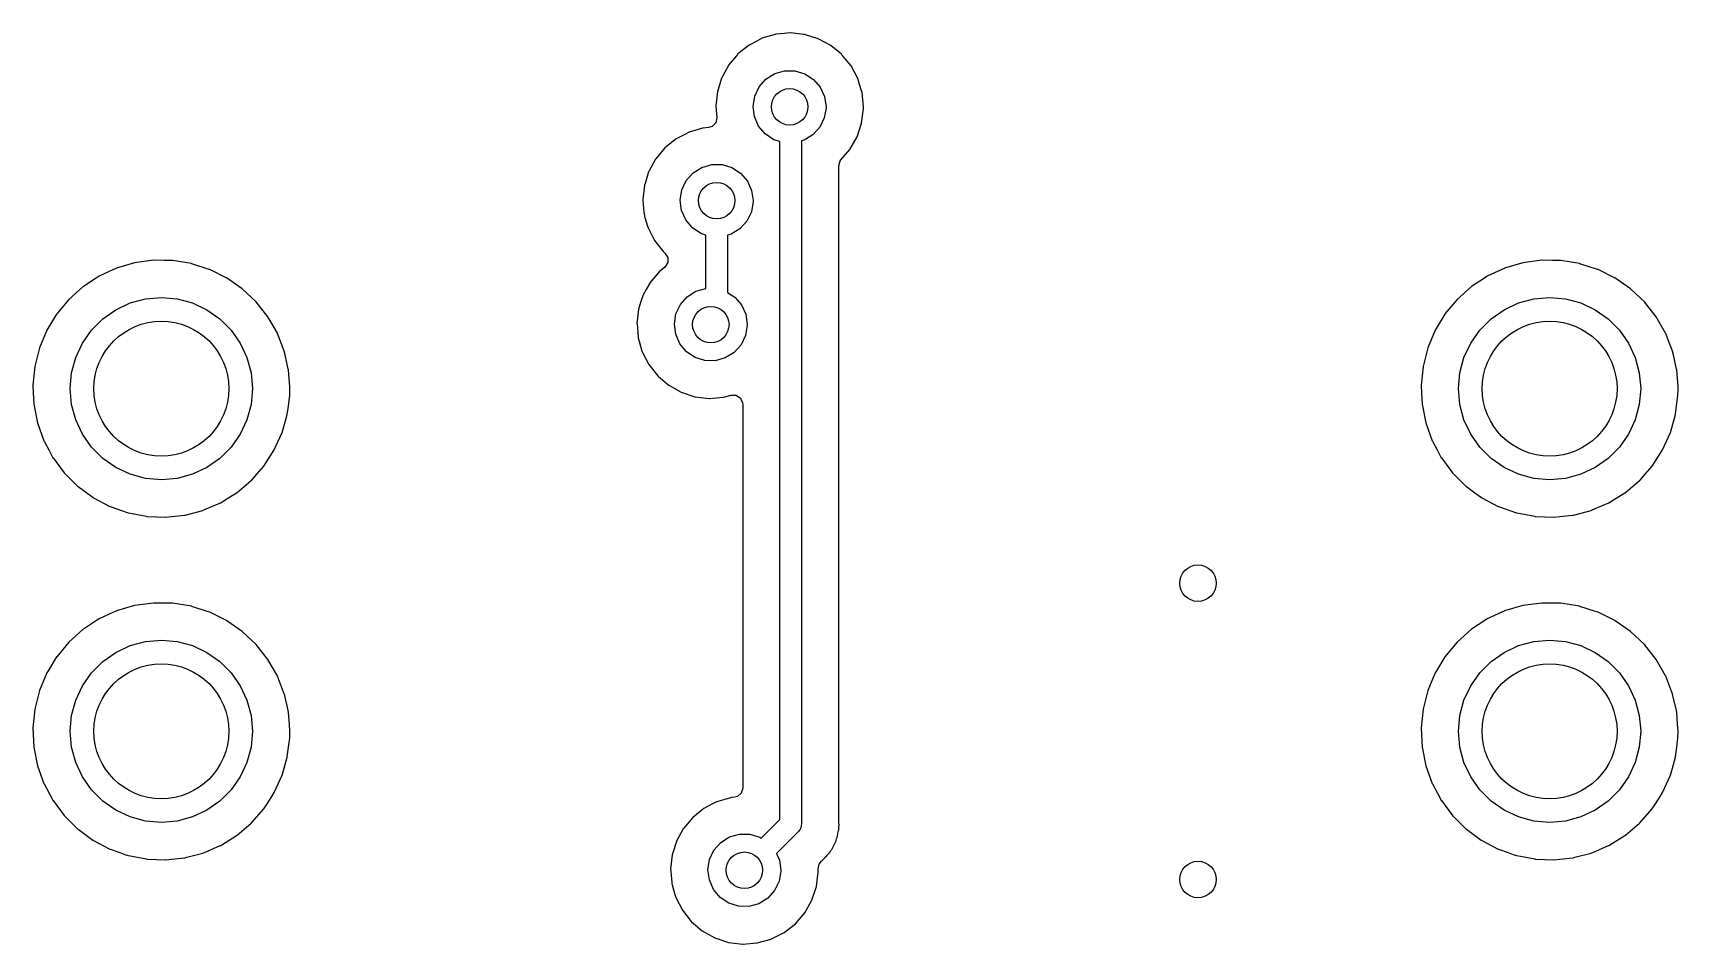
# Model space of a CAD drawing. Extents: x 51 to 243, y -135 to -54.
# Drawn here: x 87.14 to 109.71, y -117.22 to -104.72 of the extents above; entities that cross this region are included whole.
import ezdxf

# ---------------------------------------------------------------- set-up
doc = ezdxf.new("R2010")
doc.units = 0
doc.layers.add('BLACK', color=7, linetype='CONTINUOUS')

msp = doc.modelspace()

# ---------------------------------------------------------------- linework, layer by layer
at = {"layer": 'BLACK', "linetype": 'CONTINUOUS'}
for p, q in [((97.3248, -104.741), (97.2213, -104.771)), ((97.3307, -104.739), (97.3248, -104.741)), ((97.3248, -104.741), (97.3248, -104.741)), ((97.3368, -104.739), (97.3307, -104.739)), ((97.4452, -104.729), (97.3368, -104.739)), ((97.3368, -104.739), (97.3368, -104.739)), ((97.5276, -104.721), (97.4452, -104.729)), ((97.5338, -104.722), (97.5276, -104.721)), ((97.7182, -104.741), (97.5338, -104.722)), ((97.5338, -104.722), (97.5338, -104.722)), ((97.7243, -104.742), (97.7182, -104.741)), ((97.7182, -104.741), (97.7182, -104.741)), ((97.9133, -104.8), (97.7243, -104.742)), ((96.9657, -104.887), (96.8115, -105.01)), ((97.0697, -104.832), (96.9657, -104.887)), ((97.1355, -104.798), (97.0697, -104.832)), ((97.141, -104.795), (97.1355, -104.798)), ((97.1355, -104.798), (97.1355, -104.798)), ((97.2213, -104.771), (97.141, -104.795)), ((98.0872, -104.894), (97.9133, -104.8)), ((98.092, -104.898), (98.0872, -104.894)), ((98.2309, -105.013), (98.092, -104.898)), ((98.092, -104.898), (98.092, -104.898)), ((96.6814, -105.167), (96.6319, -105.257)), ((96.6815, -105.167), (96.6814, -105.167)), ((96.6844, -105.162), (96.6815, -105.167)), ((96.7925, -105.033), (96.6844, -105.162)), ((96.8076, -105.015), (96.7925, -105.033)), ((96.8115, -105.01), (96.8076, -105.015)), ((98.2396, -105.02), (98.2309, -105.013)), ((98.2435, -105.025), (98.2396, -105.02)), ((98.2888, -105.081), (98.2435, -105.025)), ((98.2435, -105.025), (98.2435, -105.025)), ((98.3646, -105.174), (98.2888, -105.081)), ((98.4575, -105.348), (98.3646, -105.174)), ((96.5873, -105.341), (96.5385, -105.495)), ((96.5891, -105.335), (96.5873, -105.341)), ((96.5873, -105.341), (96.5873, -105.341)), ((96.6319, -105.257), (96.5891, -105.335)), ((97.1027, -105.46), (97.1965, -105.354)), ((97.1965, -105.354), (97.3164, -105.278)), ((97.3164, -105.278), (97.4527, -105.239)), ((97.4527, -105.239), (97.5945, -105.24)), ((97.5945, -105.24), (97.7303, -105.281)), ((97.7303, -105.281), (97.8493, -105.358)), ((97.8493, -105.358), (97.9418, -105.465)), ((98.482, -105.43), (98.4575, -105.348)), ((96.5293, -105.524), (96.5073, -105.72)), ((96.5385, -105.495), (96.5293, -105.524)), ((97.0206, -105.728), (97.0424, -105.588)), ((97.0424, -105.588), (97.1027, -105.46)), ((97.9418, -105.465), (98.0005, -105.594)), ((98.0005, -105.594), (98.0206, -105.735)), ((98.5083, -105.517), (98.482, -105.43)), ((98.5147, -105.538), (98.5083, -105.517)), ((98.534, -105.735), (98.5147, -105.538)), ((96.5073, -105.72), (96.5078, -105.727)), ((96.5078, -105.727), (96.521, -105.883)), ((97.039, -105.869), (97.0206, -105.728)), ((97.0961, -105.999), (97.039, -105.869)), ((98.0204, -105.747), (97.9969, -105.887)), ((98.0206, -105.735), (98.0204, -105.747)), ((98.5088, -105.959), (98.5336, -105.763)), ((98.5336, -105.763), (98.534, -105.735)), ((96.1349, -106.085), (96.0811, -106.113)), ((96.1404, -106.082), (96.1349, -106.085)), ((96.1349, -106.085), (96.1349, -106.085)), ((96.2191, -106.059), (96.1404, -106.082)), ((96.3242, -106.028), (96.2191, -106.059)), ((96.3301, -106.026), (96.3242, -106.028)), ((96.3242, -106.028), (96.3242, -106.028)), ((96.3362, -106.026), (96.3301, -106.026)), ((96.3363, -106.026), (96.3362, -106.026)), ((96.4068, -106.019), (96.3363, -106.026)), ((96.4571, -106.003), (96.4068, -106.019)), ((96.5067, -105.953), (96.4571, -106.003)), ((96.521, -105.883), (96.5067, -105.953)), ((97.1873, -106.107), (97.0961, -105.999)), ((97.9351, -106.014), (97.84, -106.119)), ((97.9969, -105.887), (97.9351, -106.014)), ((98.4463, -106.147), (98.5088, -105.959)), ((95.811, -106.297), (95.6838, -106.449)), ((95.9651, -106.174), (95.811, -106.297)), ((96.0811, -106.113), (95.9651, -106.174)), ((97.3053, -106.186), (97.1873, -106.107)), ((97.386, -106.211), (97.3053, -106.186)), ((97.386, -115.508), (97.386, -106.211)), ((97.7191, -106.193), (97.686, -106.202)), ((97.686, -106.202), (97.686, -115.57)), ((97.84, -106.119), (97.7191, -106.193)), ((98.2251, -106.462), (98.3487, -106.319)), ((98.3487, -106.319), (98.4463, -106.147)), ((95.6809, -106.454), (95.6216, -106.562)), ((95.6838, -106.449), (95.6809, -106.454)), ((95.6809, -106.454), (95.6809, -106.454)), ((96.3158, -106.565), (96.4521, -106.526)), ((96.4521, -106.526), (96.5939, -106.527)), ((96.5939, -106.527), (96.7297, -106.568)), ((98.1945, -106.544), (98.2145, -106.476)), ((98.1945, -115.533), (98.1945, -106.544)), ((98.2145, -106.476), (98.2251, -106.462)), ((95.5867, -106.628), (95.5373, -106.784)), ((95.5886, -106.622), (95.5867, -106.628)), ((95.5867, -106.628), (95.5867, -106.628)), ((95.6216, -106.562), (95.5886, -106.622)), ((96.0418, -106.875), (96.1021, -106.747)), ((96.1021, -106.747), (96.1959, -106.641)), ((96.1959, -106.641), (96.3158, -106.565)), ((96.7297, -106.568), (96.8487, -106.645)), ((96.8487, -106.645), (96.9412, -106.752)), ((96.9412, -106.752), (96.9999, -106.881)), ((95.5288, -106.811), (95.5067, -107.007)), ((95.5067, -107.007), (95.5072, -107.013)), ((95.5373, -106.784), (95.5288, -106.811)), ((96.02, -107.015), (96.0418, -106.875)), ((96.9999, -106.881), (97.02, -107.021)), ((95.5072, -107.013), (95.5213, -107.181)), ((95.5213, -107.181), (95.5233, -107.204)), ((95.5233, -107.204), (95.5365, -107.251)), ((96.0384, -107.156), (96.02, -107.015)), ((96.0955, -107.286), (96.0384, -107.156)), ((96.9963, -107.174), (96.9345, -107.301)), ((97.0199, -107.034), (96.9963, -107.174)), ((97.02, -107.021), (97.0199, -107.034)), ((95.5365, -107.251), (95.5707, -107.37)), ((95.5707, -107.37), (95.5778, -107.395)), ((95.5778, -107.395), (95.6682, -107.57)), ((96.1867, -107.394), (96.0955, -107.286)), ((96.3047, -107.473), (96.1867, -107.394)), ((96.8394, -107.406), (96.7186, -107.48)), ((96.9345, -107.301), (96.8394, -107.406)), ((95.6682, -107.57), (95.791, -107.725)), ((96.37, -107.493), (96.3047, -107.473)), ((96.37, -108.226), (96.37, -107.493)), ((96.7186, -107.48), (96.67, -107.494)), ((96.67, -107.494), (96.67, -108.28)), ((88.5334, -107.875), (88.2824, -107.948)), ((88.7923, -107.84), (88.5334, -107.875)), ((88.797, -107.84), (88.7923, -107.84)), ((88.9399, -107.842), (88.797, -107.84)), ((88.797, -107.84), (88.797, -107.84)), ((89.0537, -107.843), (88.9399, -107.842)), ((89.3117, -107.885), (89.0537, -107.843)), ((89.3161, -107.887), (89.3117, -107.885)), ((89.5561, -107.964), (89.3161, -107.887)), ((95.791, -107.725), (95.7957, -107.729)), ((95.7957, -107.729), (95.7957, -107.729)), ((95.7957, -107.729), (95.8095, -107.741)), ((95.849, -107.872), (95.8068, -107.935)), ((95.8095, -107.741), (95.8484, -107.801)), ((95.8484, -107.801), (95.849, -107.872)), ((107.583, -107.875), (107.332, -107.948)), ((107.842, -107.84), (107.583, -107.875)), ((107.847, -107.84), (107.842, -107.84)), ((107.99, -107.842), (107.847, -107.84)), ((107.847, -107.84), (107.847, -107.84)), ((108.104, -107.843), (107.99, -107.842)), ((108.362, -107.885), (108.104, -107.843)), ((108.366, -107.887), (108.362, -107.885)), ((108.606, -107.964), (108.366, -107.887)), ((88.0061, -108.083), (87.8304, -108.198)), ((88.0451, -108.058), (88.0061, -108.083)), ((88.2429, -107.966), (88.0451, -108.058)), ((88.2782, -107.95), (88.2429, -107.966)), ((88.2824, -107.948), (88.2782, -107.95)), ((88.2782, -107.95), (88.2782, -107.95)), ((89.5606, -107.965), (89.5561, -107.964)), ((89.5648, -107.967), (89.5606, -107.965)), ((89.7908, -108.079), (89.5648, -107.967)), ((89.5648, -107.967), (89.5648, -107.967)), ((89.795, -108.081), (89.7908, -108.079)), ((90.0098, -108.23), (89.795, -108.081)), ((95.7307, -107.996), (95.6036, -108.148)), ((95.7812, -107.956), (95.7307, -107.996)), ((95.8068, -107.935), (95.7812, -107.956)), ((107.056, -108.083), (106.88, -108.198)), ((107.095, -108.058), (107.056, -108.083)), ((107.293, -107.966), (107.095, -108.058)), ((107.328, -107.95), (107.293, -107.966)), ((107.332, -107.948), (107.328, -107.95)), ((107.328, -107.95), (107.328, -107.95)), ((108.611, -107.965), (108.606, -107.964)), ((108.615, -107.967), (108.611, -107.965)), ((108.841, -108.079), (108.615, -107.967)), ((108.615, -107.967), (108.615, -107.967)), ((108.845, -108.081), (108.841, -108.079)), ((109.06, -108.23), (108.845, -108.081)), ((87.8265, -108.201), (87.6315, -108.375)), ((87.8304, -108.198), (87.8265, -108.201)), ((87.8304, -108.198), (87.8304, -108.198)), ((88.6829, -108.369), (88.9, -108.35)), ((88.9, -108.35), (89.1171, -108.369)), ((90.2001, -108.409), (90.0098, -108.23)), ((95.5064, -108.327), (95.4816, -108.405)), ((95.5083, -108.321), (95.5064, -108.327)), ((95.5064, -108.327), (95.5064, -108.327)), ((95.5566, -108.233), (95.5083, -108.321)), ((95.6006, -108.153), (95.5566, -108.233)), ((95.6036, -108.148), (95.6006, -108.153)), ((95.6006, -108.153), (95.6006, -108.153)), ((96.0218, -108.446), (96.1157, -108.34)), ((96.1157, -108.34), (96.2356, -108.264)), ((96.2356, -108.264), (96.37, -108.226)), ((96.67, -108.28), (96.7684, -108.344)), ((96.7684, -108.344), (96.8609, -108.451)), ((106.876, -108.201), (106.681, -108.375)), ((106.88, -108.198), (106.876, -108.201)), ((106.88, -108.198), (106.88, -108.198)), ((107.733, -108.369), (107.95, -108.35)), ((107.95, -108.35), (108.167, -108.369)), ((109.25, -108.409), (109.06, -108.23)), ((87.4619, -108.58), (87.3425, -108.777)), ((87.4644, -108.576), (87.4619, -108.58)), ((87.6315, -108.375), (87.4644, -108.576)), ((88.0965, -108.642), (88.275, -108.517)), ((88.275, -108.517), (88.4725, -108.425)), ((88.4725, -108.425), (88.6829, -108.369)), ((89.1171, -108.369), (89.3275, -108.425)), ((89.3275, -108.425), (89.525, -108.517)), ((89.525, -108.517), (89.7035, -108.642)), ((90.362, -108.614), (90.2001, -108.409)), ((95.4485, -108.51), (95.4264, -108.706)), ((95.4816, -108.405), (95.4485, -108.51)), ((95.9398, -108.714), (95.9616, -108.574)), ((95.9616, -108.574), (96.0218, -108.446)), ((96.8609, -108.451), (96.9196, -108.58)), ((96.9196, -108.58), (96.9397, -108.721)), ((106.512, -108.58), (106.393, -108.777)), ((106.514, -108.576), (106.512, -108.58)), ((106.681, -108.375), (106.514, -108.576)), ((107.147, -108.642), (107.325, -108.517)), ((107.325, -108.517), (107.522, -108.425)), ((107.522, -108.425), (107.733, -108.369)), ((108.167, -108.369), (108.378, -108.425)), ((108.378, -108.425), (108.575, -108.517)), ((108.575, -108.517), (108.753, -108.642)), ((109.412, -108.614), (109.25, -108.409)), ((87.3288, -108.799), (87.2277, -109.04)), ((87.3425, -108.777), (87.3288, -108.799)), ((87.8175, -108.975), (87.9424, -108.797)), ((87.9424, -108.797), (88.0965, -108.642)), ((89.7035, -108.642), (89.8576, -108.797)), ((89.8576, -108.797), (89.9825, -108.975)), ((90.4148, -108.706), (90.362, -108.614)), ((90.4916, -108.841), (90.4148, -108.706)), ((95.4264, -108.706), (95.427, -108.712)), ((95.427, -108.712), (95.4418, -108.889)), ((95.9581, -108.855), (95.9398, -108.714)), ((96.9396, -108.733), (96.9161, -108.873)), ((96.9397, -108.721), (96.9396, -108.733)), ((106.379, -108.799), (106.278, -109.04)), ((106.393, -108.777), (106.379, -108.799)), ((106.867, -108.975), (106.992, -108.797)), ((106.992, -108.797), (107.147, -108.642)), ((108.753, -108.642), (108.908, -108.797)), ((108.908, -108.797), (109.033, -108.975)), ((109.542, -108.841), (109.412, -108.614)), ((87.2277, -109.04), (87.1634, -109.294)), ((87.7254, -109.172), (87.8175, -108.975)), ((89.9825, -108.975), (90.0746, -109.172)), ((90.4933, -108.845), (90.4916, -108.841)), ((90.5816, -109.072), (90.4933, -108.845)), ((90.4933, -108.845), (90.4933, -108.845)), ((95.4418, -108.889), (95.443, -108.903)), ((95.443, -108.903), (95.4562, -108.95)), ((95.4562, -108.95), (95.4949, -109.084)), ((96.0152, -108.985), (95.9581, -108.855)), ((96.1065, -109.093), (96.0152, -108.985)), ((96.8542, -109), (96.7591, -109.105)), ((96.9161, -108.873), (96.8542, -109)), ((106.278, -109.04), (106.213, -109.294)), ((106.775, -109.172), (106.867, -108.975)), ((109.033, -108.975), (109.125, -109.172)), ((109.543, -108.845), (109.542, -108.841)), ((109.582, -108.943), (109.543, -108.845)), ((109.543, -108.845), (109.543, -108.845)), ((109.632, -109.072), (109.582, -108.943)), ((87.669, -109.383), (87.7254, -109.172)), ((90.0746, -109.172), (90.131, -109.383)), ((90.5864, -109.084), (90.5816, -109.072)), ((90.5977, -109.134), (90.5864, -109.084)), ((90.6421, -109.331), (90.5977, -109.134)), ((95.4949, -109.084), (95.4975, -109.094)), ((95.4975, -109.094), (95.5879, -109.269)), ((96.2245, -109.172), (96.1065, -109.093)), ((96.3598, -109.214), (96.2245, -109.172)), ((96.5015, -109.217), (96.3598, -109.214)), ((96.6383, -109.179), (96.5015, -109.217)), ((96.7591, -109.105), (96.6383, -109.179)), ((106.719, -109.383), (106.775, -109.172)), ((109.125, -109.172), (109.181, -109.383)), ((109.636, -109.084), (109.632, -109.072)), ((109.648, -109.134), (109.636, -109.084)), ((109.692, -109.331), (109.648, -109.134)), ((87.1634, -109.294), (87.1372, -109.554)), ((87.65, -109.6), (87.669, -109.383)), ((90.131, -109.383), (90.15, -109.6)), ((90.6441, -109.339), (90.6421, -109.331)), ((90.6444, -109.344), (90.6441, -109.339)), ((90.6616, -109.575), (90.6444, -109.344)), ((90.6444, -109.344), (90.6444, -109.344)), ((95.5879, -109.269), (95.7108, -109.424)), ((95.7108, -109.424), (95.7154, -109.428)), ((95.7154, -109.428), (95.7154, -109.428)), ((95.7154, -109.428), (95.8467, -109.54)), ((106.213, -109.294), (106.187, -109.554)), ((106.7, -109.6), (106.719, -109.383)), ((109.181, -109.383), (109.2, -109.6)), ((109.694, -109.339), (109.692, -109.331)), ((109.694, -109.344), (109.694, -109.339)), ((109.712, -109.575), (109.694, -109.344)), ((109.694, -109.344), (109.694, -109.344)), ((87.1372, -109.554), (87.1374, -109.559)), ((87.1374, -109.559), (87.1421, -109.657)), ((87.1374, -109.559), (87.1374, -109.559)), ((87.1421, -109.657), (87.1497, -109.815)), ((87.669, -109.817), (87.65, -109.6)), ((90.15, -109.6), (90.131, -109.817)), ((90.6383, -109.871), (90.6606, -109.695)), ((90.6606, -109.695), (90.661, -109.692)), ((90.6606, -109.695), (90.6606, -109.695)), ((90.661, -109.692), (90.6611, -109.688)), ((90.6611, -109.688), (90.6631, -109.614)), ((90.6634, -109.6), (90.6616, -109.575)), ((90.6631, -109.614), (90.6634, -109.6)), ((95.8467, -109.54), (95.8614, -109.553)), ((95.8614, -109.553), (96.034, -109.649)), ((96.034, -109.649), (96.2221, -109.71)), ((96.2221, -109.71), (96.4185, -109.734)), ((96.6096, -109.719), (96.6157, -109.718)), ((96.6157, -109.718), (96.7176, -109.69)), ((96.7176, -109.69), (96.7886, -109.691)), ((96.7886, -109.691), (96.8478, -109.73)), ((106.187, -109.554), (106.187, -109.559)), ((106.187, -109.559), (106.192, -109.657)), ((106.187, -109.559), (106.187, -109.559)), ((106.192, -109.657), (106.2, -109.815)), ((106.719, -109.817), (106.7, -109.6)), ((109.2, -109.6), (109.181, -109.817)), ((109.688, -109.871), (109.711, -109.695)), ((109.711, -109.688), (109.713, -109.614)), ((109.711, -109.692), (109.711, -109.688)), ((109.711, -109.695), (109.711, -109.692)), ((109.711, -109.695), (109.711, -109.695)), ((109.713, -109.6), (109.712, -109.575)), ((109.713, -109.614), (109.713, -109.6)), ((87.1497, -109.815), (87.2007, -110.071)), ((87.7254, -110.028), (87.669, -109.817)), ((90.131, -109.817), (90.0746, -110.028)), ((90.628, -109.952), (90.6383, -109.871)), ((96.4185, -109.734), (96.4246, -109.733)), ((96.4246, -109.733), (96.6095, -109.719)), ((96.4246, -109.733), (96.4246, -109.733)), ((96.6095, -109.719), (96.6096, -109.719)), ((96.8478, -109.73), (96.8764, -109.795)), ((96.8764, -109.795), (96.8775, -109.811)), ((96.8775, -109.811), (96.8775, -115.079)), ((106.2, -109.815), (106.251, -110.071)), ((106.775, -110.028), (106.719, -109.817)), ((109.181, -109.817), (109.125, -110.028)), ((109.678, -109.952), (109.688, -109.871)), ((87.2007, -110.071), (87.289, -110.317)), ((87.8175, -110.225), (87.7254, -110.028)), ((90.0746, -110.028), (89.9825, -110.225)), ((90.5571, -110.203), (90.6078, -110.023)), ((90.6078, -110.023), (90.6268, -109.956)), ((90.6268, -109.956), (90.628, -109.952)), ((90.6268, -109.956), (90.6268, -109.956)), ((106.251, -110.071), (106.339, -110.317)), ((106.867, -110.225), (106.775, -110.028)), ((109.125, -110.028), (109.033, -110.225)), ((109.607, -110.203), (109.658, -110.023)), ((109.658, -110.023), (109.677, -109.956)), ((109.677, -109.956), (109.678, -109.952)), ((109.677, -109.956), (109.677, -109.956)), ((87.289, -110.317), (87.2912, -110.321)), ((87.2912, -110.321), (87.3558, -110.441)), ((87.9424, -110.403), (87.8175, -110.225)), ((89.9825, -110.225), (89.8576, -110.403)), ((90.4497, -110.441), (90.5571, -110.203)), ((106.339, -110.317), (106.341, -110.321)), ((106.341, -110.321), (106.406, -110.441)), ((106.992, -110.403), (106.867, -110.225)), ((109.033, -110.225), (108.908, -110.403)), ((109.5, -110.441), (109.607, -110.203)), ((87.3558, -110.441), (87.4127, -110.547)), ((87.4127, -110.547), (87.4155, -110.551)), ((87.4155, -110.551), (87.4155, -110.551)), ((87.4155, -110.551), (87.5663, -110.753)), ((88.0965, -110.558), (87.9424, -110.403)), ((88.275, -110.683), (88.0965, -110.558)), ((89.7035, -110.558), (89.525, -110.683)), ((89.8576, -110.403), (89.7035, -110.558)), ((90.3083, -110.661), (90.4497, -110.441)), ((106.406, -110.441), (106.463, -110.547)), ((106.463, -110.547), (106.466, -110.551)), ((106.466, -110.551), (106.466, -110.551)), ((106.466, -110.551), (106.616, -110.753)), ((107.147, -110.558), (106.992, -110.403)), ((107.325, -110.683), (107.147, -110.558)), ((108.753, -110.558), (108.575, -110.683)), ((108.908, -110.403), (108.753, -110.558)), ((109.358, -110.661), (109.5, -110.441)), ((87.5663, -110.753), (87.5663, -110.753)), ((87.5663, -110.753), (87.5691, -110.757)), ((87.5691, -110.757), (87.5724, -110.76)), ((87.5724, -110.76), (87.5724, -110.76)), ((87.5724, -110.76), (87.7514, -110.938)), ((88.4725, -110.775), (88.275, -110.683)), ((88.6829, -110.831), (88.4725, -110.775)), ((88.9, -110.85), (88.6829, -110.831)), ((89.1171, -110.831), (88.9, -110.85)), ((89.3275, -110.775), (89.1171, -110.831)), ((89.525, -110.683), (89.3275, -110.775)), ((90.136, -110.858), (90.2104, -110.773)), ((90.2104, -110.773), (90.3053, -110.665)), ((90.3053, -110.665), (90.3083, -110.661)), ((90.3053, -110.665), (90.3053, -110.665)), ((106.616, -110.753), (106.616, -110.753)), ((106.616, -110.753), (106.619, -110.757)), ((106.619, -110.757), (106.622, -110.76)), ((106.622, -110.76), (106.622, -110.76)), ((106.622, -110.76), (106.801, -110.938)), ((107.522, -110.775), (107.325, -110.683)), ((107.733, -110.831), (107.522, -110.775)), ((107.95, -110.85), (107.733, -110.831)), ((108.167, -110.831), (107.95, -110.85)), ((108.378, -110.775), (108.167, -110.831)), ((108.575, -110.683), (108.378, -110.775)), ((109.186, -110.858), (109.26, -110.773)), ((109.26, -110.773), (109.355, -110.665)), ((109.355, -110.665), (109.358, -110.661)), ((109.355, -110.665), (109.355, -110.665)), ((87.7514, -110.938), (87.7547, -110.941)), ((87.7547, -110.941), (87.7585, -110.944)), ((87.7585, -110.944), (87.7585, -110.944)), ((87.7585, -110.944), (87.876, -111.03)), ((87.876, -111.03), (87.9655, -111.095)), ((89.7746, -111.127), (89.9325, -111.029)), ((89.9325, -111.029), (89.9365, -111.027)), ((89.9325, -111.029), (89.9325, -111.029)), ((89.9365, -111.027), (89.9401, -111.024)), ((89.9401, -111.024), (90.1324, -110.861)), ((89.9401, -111.024), (89.9401, -111.024)), ((90.1324, -110.861), (90.136, -110.858)), ((90.1324, -110.861), (90.1324, -110.861)), ((106.801, -110.938), (106.805, -110.941)), ((106.805, -110.941), (106.809, -110.944)), ((106.809, -110.944), (106.809, -110.944)), ((106.809, -110.944), (106.926, -111.03)), ((106.926, -111.03), (107.016, -111.095)), ((108.825, -111.127), (108.983, -111.029)), ((108.983, -111.029), (108.987, -111.027)), ((108.983, -111.029), (108.983, -111.029)), ((108.987, -111.027), (108.99, -111.024)), ((108.99, -111.024), (109.182, -110.861)), ((108.99, -111.024), (108.99, -111.024)), ((109.182, -110.861), (109.186, -110.858)), ((109.182, -110.861), (109.182, -110.861)), ((87.9655, -111.095), (87.9697, -111.098)), ((87.9697, -111.098), (87.9697, -111.098)), ((87.9697, -111.098), (88.1927, -111.215)), ((88.1927, -111.215), (88.1927, -111.215)), ((88.1927, -111.215), (88.1968, -111.217)), ((88.1968, -111.217), (88.4436, -111.303)), ((89.2259, -111.333), (89.4696, -111.269)), ((89.4696, -111.269), (89.4741, -111.267)), ((89.4696, -111.269), (89.4696, -111.269)), ((89.4741, -111.267), (89.4846, -111.263)), ((89.4846, -111.263), (89.6331, -111.199)), ((89.6331, -111.199), (89.7143, -111.164)), ((89.7143, -111.164), (89.7746, -111.127)), ((107.016, -111.095), (107.02, -111.098)), ((107.02, -111.098), (107.02, -111.098)), ((107.02, -111.098), (107.243, -111.215)), ((107.243, -111.215), (107.243, -111.215)), ((107.243, -111.215), (107.247, -111.217)), ((107.247, -111.217), (107.494, -111.303)), ((108.276, -111.333), (108.52, -111.269)), ((108.52, -111.269), (108.524, -111.267)), ((108.52, -111.269), (108.52, -111.269)), ((108.524, -111.267), (108.535, -111.263)), ((108.535, -111.263), (108.683, -111.199)), ((108.683, -111.199), (108.764, -111.164)), ((108.764, -111.164), (108.825, -111.127)), ((88.4436, -111.303), (88.4482, -111.304)), ((88.4482, -111.304), (88.6958, -111.351)), ((88.6958, -111.351), (88.6958, -111.351)), ((88.6958, -111.351), (88.7004, -111.352)), ((88.7004, -111.352), (88.831, -111.357)), ((88.831, -111.357), (88.9569, -111.362)), ((88.9569, -111.362), (88.9569, -111.362)), ((88.9569, -111.362), (88.9615, -111.362)), ((88.9615, -111.362), (89.041, -111.354)), ((89.041, -111.354), (89.2167, -111.334)), ((89.2167, -111.334), (89.2167, -111.334)), ((89.2167, -111.334), (89.2214, -111.334)), ((89.2214, -111.334), (89.2259, -111.333)), ((107.494, -111.303), (107.498, -111.304)), ((107.498, -111.304), (107.746, -111.351)), ((107.746, -111.351), (107.746, -111.351)), ((107.746, -111.351), (107.75, -111.352)), ((107.75, -111.352), (107.881, -111.357)), ((107.881, -111.357), (108.007, -111.362)), ((108.007, -111.362), (108.007, -111.362)), ((108.007, -111.362), (108.012, -111.362)), ((108.012, -111.362), (108.091, -111.354)), ((108.091, -111.354), (108.267, -111.334)), ((108.267, -111.334), (108.267, -111.334)), ((108.267, -111.334), (108.271, -111.334)), ((108.271, -111.334), (108.276, -111.333)), ((88.2782, -112.65), (88.2417, -112.667)), ((88.2824, -112.648), (88.2782, -112.65)), ((88.2782, -112.65), (88.2782, -112.65)), ((88.5334, -112.575), (88.2824, -112.648)), ((88.7923, -112.54), (88.5334, -112.575)), ((88.797, -112.54), (88.7923, -112.54)), ((88.9399, -112.542), (88.797, -112.54)), ((88.797, -112.54), (88.797, -112.54)), ((89.0537, -112.543), (88.9399, -112.542)), ((89.3117, -112.585), (89.0537, -112.543)), ((89.3161, -112.587), (89.3117, -112.585)), ((89.5299, -112.655), (89.3161, -112.587)), ((107.328, -112.65), (107.292, -112.667)), ((107.332, -112.648), (107.328, -112.65)), ((107.328, -112.65), (107.328, -112.65)), ((107.583, -112.575), (107.332, -112.648)), ((107.842, -112.54), (107.583, -112.575)), ((107.847, -112.54), (107.842, -112.54)), ((107.99, -112.542), (107.847, -112.54)), ((107.847, -112.54), (107.847, -112.54)), ((108.104, -112.543), (107.99, -112.542)), ((108.362, -112.585), (108.104, -112.543)), ((108.366, -112.587), (108.362, -112.585)), ((108.58, -112.655), (108.366, -112.587)), ((88.0096, -112.781), (87.8304, -112.898)), ((88.0451, -112.758), (88.0096, -112.781)), ((88.2417, -112.667), (88.0451, -112.758)), ((89.5606, -112.665), (89.5299, -112.655)), ((89.5648, -112.667), (89.5606, -112.665)), ((89.7757, -112.771), (89.5648, -112.667)), ((89.5648, -112.667), (89.5648, -112.667)), ((89.795, -112.781), (89.7757, -112.771)), ((89.7988, -112.783), (89.795, -112.781)), ((89.7989, -112.783), (89.7988, -112.783)), ((89.8574, -112.824), (89.7989, -112.783)), ((90.0098, -112.93), (89.8574, -112.824)), ((107.06, -112.781), (106.88, -112.898)), ((107.095, -112.758), (107.06, -112.781)), ((107.292, -112.667), (107.095, -112.758)), ((108.611, -112.665), (108.58, -112.655)), ((108.615, -112.667), (108.611, -112.665)), ((108.826, -112.771), (108.615, -112.667)), ((108.615, -112.667), (108.615, -112.667)), ((108.845, -112.781), (108.826, -112.771)), ((108.849, -112.783), (108.845, -112.781)), ((108.907, -112.824), (108.849, -112.783)), ((108.849, -112.783), (108.849, -112.783)), ((109.06, -112.93), (108.907, -112.824)), ((87.6315, -113.075), (87.4644, -113.276)), ((87.8265, -112.901), (87.6315, -113.075)), ((87.8304, -112.898), (87.8265, -112.901)), ((87.8304, -112.898), (87.8304, -112.898)), ((88.4725, -113.125), (88.6829, -113.069)), ((88.6829, -113.069), (88.9, -113.05)), ((88.9, -113.05), (89.1171, -113.069)), ((89.1171, -113.069), (89.3275, -113.125)), ((90.2001, -113.109), (90.0098, -112.93)), ((106.681, -113.075), (106.514, -113.276)), ((106.876, -112.901), (106.681, -113.075)), ((106.88, -112.898), (106.876, -112.901)), ((106.88, -112.898), (106.88, -112.898)), ((107.522, -113.125), (107.733, -113.069)), ((107.733, -113.069), (107.95, -113.05)), ((107.95, -113.05), (108.167, -113.069)), ((108.167, -113.069), (108.378, -113.125)), ((109.25, -113.109), (109.06, -112.93)), ((87.4619, -113.28), (87.3473, -113.469)), ((87.4644, -113.276), (87.4619, -113.28)), ((88.0965, -113.342), (88.275, -113.217)), ((88.275, -113.217), (88.4725, -113.125)), ((89.3275, -113.125), (89.525, -113.217)), ((89.525, -113.217), (89.7035, -113.342)), ((90.362, -113.314), (90.2001, -113.109)), ((90.4916, -113.541), (90.362, -113.314)), ((106.512, -113.28), (106.397, -113.469)), ((106.514, -113.276), (106.512, -113.28)), ((107.147, -113.342), (107.325, -113.217)), ((107.325, -113.217), (107.522, -113.125)), ((108.378, -113.125), (108.575, -113.217)), ((108.575, -113.217), (108.753, -113.342)), ((109.412, -113.314), (109.25, -113.109)), ((109.542, -113.541), (109.412, -113.314)), ((87.3288, -113.499), (87.2277, -113.74)), ((87.3473, -113.469), (87.3288, -113.499)), ((87.8175, -113.675), (87.9424, -113.497)), ((87.9424, -113.497), (88.0965, -113.342)), ((89.7035, -113.342), (89.8576, -113.497)), ((89.8576, -113.497), (89.9825, -113.675)), ((90.4933, -113.545), (90.4916, -113.541)), ((90.5782, -113.764), (90.4933, -113.545)), ((90.4933, -113.545), (90.4933, -113.545)), ((106.379, -113.499), (106.278, -113.74)), ((106.397, -113.469), (106.379, -113.499)), ((106.867, -113.675), (106.992, -113.497)), ((106.992, -113.497), (107.147, -113.342)), ((108.753, -113.342), (108.908, -113.497)), ((108.908, -113.497), (109.033, -113.675)), ((109.543, -113.545), (109.542, -113.541)), ((109.628, -113.764), (109.543, -113.545)), ((109.543, -113.545), (109.543, -113.545)), ((87.2277, -113.74), (87.1634, -113.994)), ((87.7254, -113.872), (87.8175, -113.675)), ((89.9825, -113.675), (90.0746, -113.872)), ((90.5864, -113.784), (90.5782, -113.764)), ((106.278, -113.74), (106.213, -113.994)), ((106.775, -113.872), (106.867, -113.675)), ((109.033, -113.675), (109.125, -113.872)), ((109.636, -113.784), (109.628, -113.764)), ((87.1634, -113.994), (87.1372, -114.254)), ((87.669, -114.083), (87.7254, -113.872)), ((90.0746, -113.872), (90.131, -114.083)), ((90.5874, -113.789), (90.5864, -113.784)), ((90.6386, -114.015), (90.5874, -113.789)), ((106.213, -113.994), (106.187, -114.254)), ((106.719, -114.083), (106.775, -113.872)), ((109.125, -113.872), (109.181, -114.083)), ((109.637, -113.789), (109.636, -113.784)), ((109.689, -114.015), (109.637, -113.789)), ((87.65, -114.3), (87.669, -114.083)), ((90.131, -114.083), (90.15, -114.3)), ((90.6441, -114.039), (90.6386, -114.015)), ((90.6444, -114.044), (90.6441, -114.039)), ((90.6563, -114.204), (90.6444, -114.044)), ((90.6444, -114.044), (90.6444, -114.044)), ((90.6634, -114.3), (90.6563, -114.204)), ((106.7, -114.3), (106.719, -114.083)), ((109.181, -114.083), (109.2, -114.3)), ((109.694, -114.039), (109.689, -114.015)), ((109.694, -114.044), (109.694, -114.039)), ((109.706, -114.204), (109.694, -114.044)), ((109.694, -114.044), (109.694, -114.044)), ((109.713, -114.3), (109.706, -114.204)), ((87.1372, -114.254), (87.1374, -114.259)), ((87.1374, -114.259), (87.1413, -114.34)), ((87.1374, -114.259), (87.1374, -114.259)), ((87.1413, -114.34), (87.1497, -114.515)), ((87.669, -114.517), (87.65, -114.3)), ((90.15, -114.3), (90.131, -114.517)), ((90.6448, -114.519), (90.6606, -114.395)), ((90.6606, -114.395), (90.661, -114.392)), ((90.6606, -114.395), (90.6606, -114.395)), ((90.661, -114.392), (90.6611, -114.388)), ((90.6611, -114.388), (90.6633, -114.303)), ((90.6633, -114.303), (90.6634, -114.3)), ((106.187, -114.254), (106.187, -114.259)), ((106.187, -114.259), (106.191, -114.34)), ((106.187, -114.259), (106.187, -114.259)), ((106.191, -114.34), (106.2, -114.515)), ((106.719, -114.517), (106.7, -114.3)), ((109.2, -114.3), (109.181, -114.517)), ((109.695, -114.519), (109.711, -114.395)), ((109.711, -114.388), (109.713, -114.303)), ((109.711, -114.392), (109.711, -114.388)), ((109.711, -114.395), (109.711, -114.392)), ((109.711, -114.395), (109.711, -114.395)), ((109.713, -114.303), (109.713, -114.3)), ((87.1497, -114.515), (87.2007, -114.771)), ((87.7254, -114.728), (87.669, -114.517)), ((90.131, -114.517), (90.0746, -114.728)), ((90.5847, -114.805), (90.6268, -114.656)), ((90.6268, -114.656), (90.628, -114.652)), ((90.6268, -114.656), (90.6268, -114.656)), ((90.628, -114.652), (90.6448, -114.519)), ((106.2, -114.515), (106.251, -114.771)), ((106.775, -114.728), (106.719, -114.517)), ((109.181, -114.517), (109.125, -114.728)), ((109.635, -114.805), (109.677, -114.656)), ((109.677, -114.656), (109.678, -114.652)), ((109.677, -114.656), (109.677, -114.656)), ((109.678, -114.652), (109.695, -114.519)), ((87.2007, -114.771), (87.289, -115.017)), ((87.8175, -114.925), (87.7254, -114.728)), ((90.0746, -114.728), (89.9825, -114.925)), ((90.4497, -115.141), (90.5571, -114.903)), ((90.5571, -114.903), (90.5847, -114.805)), ((106.251, -114.771), (106.339, -115.017)), ((106.867, -114.925), (106.775, -114.728)), ((109.125, -114.728), (109.033, -114.925)), ((109.5, -115.141), (109.607, -114.903)), ((109.607, -114.903), (109.635, -114.805)), ((87.289, -115.017), (87.2912, -115.021)), ((87.2912, -115.021), (87.4008, -115.225)), ((87.9424, -115.103), (87.8175, -114.925)), ((88.0965, -115.258), (87.9424, -115.103)), ((89.8576, -115.103), (89.7035, -115.258)), ((89.9825, -114.925), (89.8576, -115.103)), ((96.8775, -115.079), (96.8575, -115.147)), ((106.339, -115.017), (106.341, -115.021)), ((106.341, -115.021), (106.451, -115.225)), ((106.992, -115.103), (106.867, -114.925)), ((107.147, -115.258), (106.992, -115.103)), ((108.908, -115.103), (108.753, -115.258)), ((109.033, -114.925), (108.908, -115.103)), ((87.4008, -115.225), (87.4127, -115.247)), ((87.4127, -115.247), (87.4155, -115.251)), ((87.4155, -115.251), (87.4155, -115.251)), ((87.4155, -115.251), (87.5663, -115.453)), ((88.275, -115.383), (88.0965, -115.258)), ((89.7035, -115.258), (89.525, -115.383)), ((90.3053, -115.365), (90.3083, -115.361)), ((90.3083, -115.361), (90.3508, -115.295)), ((90.3508, -115.295), (90.4159, -115.194)), ((90.4159, -115.194), (90.4497, -115.141)), ((96.3461, -115.357), (96.192, -115.481)), ((96.4642, -115.295), (96.3461, -115.357)), ((96.5159, -115.268), (96.4642, -115.295)), ((96.5214, -115.265), (96.5159, -115.268)), ((96.5159, -115.268), (96.5159, -115.268)), ((96.7111, -115.21), (96.5214, -115.265)), ((96.7172, -115.209), (96.7111, -115.21)), ((96.7629, -115.205), (96.7172, -115.209)), ((96.7172, -115.209), (96.7172, -115.209)), ((96.8038, -115.194), (96.7629, -115.205)), ((96.8575, -115.147), (96.8038, -115.194)), ((106.451, -115.225), (106.463, -115.247)), ((106.463, -115.247), (106.466, -115.251)), ((106.466, -115.251), (106.466, -115.251)), ((106.466, -115.251), (106.616, -115.453)), ((107.325, -115.383), (107.147, -115.258)), ((108.753, -115.258), (108.575, -115.383)), ((109.355, -115.365), (109.358, -115.361)), ((109.358, -115.361), (109.401, -115.295)), ((109.401, -115.295), (109.466, -115.194)), ((109.466, -115.194), (109.5, -115.141)), ((87.5663, -115.453), (87.5663, -115.453)), ((87.5663, -115.453), (87.5691, -115.457)), ((87.5691, -115.457), (87.5724, -115.46)), ((87.5724, -115.46), (87.5724, -115.46)), ((87.5724, -115.46), (87.7462, -115.632)), ((88.4725, -115.475), (88.275, -115.383)), ((88.6829, -115.531), (88.4725, -115.475)), ((88.9, -115.55), (88.6829, -115.531)), ((89.1171, -115.531), (88.9, -115.55)), ((89.3275, -115.475), (89.1171, -115.531)), ((89.525, -115.383), (89.3275, -115.475)), ((89.9401, -115.724), (90.1324, -115.561)), ((90.1324, -115.561), (90.136, -115.558)), ((90.1324, -115.561), (90.1324, -115.561)), ((90.136, -115.558), (90.1391, -115.554)), ((90.1391, -115.554), (90.3053, -115.365)), ((90.3053, -115.365), (90.3053, -115.365)), ((96.192, -115.481), (96.0648, -115.632)), ((97.1302, -115.764), (97.386, -115.508)), ((97.686, -115.57), (97.6809, -115.589)), ((98.1951, -115.545), (98.1945, -115.533)), ((98.1994, -115.591), (98.1951, -115.545)), ((106.616, -115.453), (106.616, -115.453)), ((106.616, -115.453), (106.619, -115.457)), ((106.619, -115.457), (106.622, -115.46)), ((106.622, -115.46), (106.622, -115.46)), ((106.622, -115.46), (106.796, -115.632)), ((107.522, -115.475), (107.325, -115.383)), ((107.733, -115.531), (107.522, -115.475)), ((107.95, -115.55), (107.733, -115.531)), ((108.167, -115.531), (107.95, -115.55)), ((108.378, -115.475), (108.167, -115.531)), ((108.575, -115.383), (108.378, -115.475)), ((108.99, -115.724), (109.182, -115.561)), ((109.182, -115.561), (109.186, -115.558)), ((109.182, -115.561), (109.182, -115.561)), ((109.186, -115.558), (109.189, -115.554)), ((109.189, -115.554), (109.355, -115.365)), ((109.355, -115.365), (109.355, -115.365)), ((87.7462, -115.632), (87.7547, -115.641)), ((87.7547, -115.641), (87.7585, -115.644)), ((87.7585, -115.644), (87.7585, -115.644)), ((87.7585, -115.644), (87.9617, -115.793)), ((87.9617, -115.793), (87.9655, -115.795)), ((87.9655, -115.795), (87.9697, -115.798)), ((87.9697, -115.798), (87.9697, -115.798)), ((87.9697, -115.798), (88.1927, -115.915)), ((89.7278, -115.856), (89.9325, -115.729)), ((89.9325, -115.729), (89.9365, -115.727)), ((89.9325, -115.729), (89.9325, -115.729)), ((89.9365, -115.727), (89.9401, -115.724)), ((89.9401, -115.724), (89.9401, -115.724)), ((95.9677, -115.812), (95.9143, -115.98)), ((95.9696, -115.806), (95.9677, -115.812)), ((95.9677, -115.812), (95.9677, -115.812)), ((95.9974, -115.755), (95.9696, -115.806)), ((96.0619, -115.638), (95.9974, -115.755)), ((96.0648, -115.632), (96.0619, -115.638)), ((96.0619, -115.638), (96.0619, -115.638)), ((96.5769, -115.824), (96.6968, -115.749)), ((96.6968, -115.749), (96.8331, -115.71)), ((96.8331, -115.71), (96.9749, -115.71)), ((96.9749, -115.71), (97.1107, -115.751)), ((97.1107, -115.751), (97.1302, -115.764)), ((97.6421, -115.676), (97.3411, -115.977)), ((97.6519, -115.659), (97.6421, -115.676)), ((97.6659, -115.645), (97.6519, -115.659)), ((97.671, -115.626), (97.6659, -115.645)), ((97.6809, -115.609), (97.671, -115.626)), ((97.6809, -115.589), (97.6809, -115.609)), ((98.1531, -115.814), (98.1585, -115.794)), ((98.1585, -115.794), (98.1649, -115.775)), ((98.1649, -115.775), (98.1734, -115.755)), ((98.1734, -115.755), (98.1806, -115.71)), ((98.1806, -115.71), (98.183, -115.698)), ((98.183, -115.698), (98.1925, -115.661)), ((98.1925, -115.661), (98.1945, -115.653)), ((98.1945, -115.632), (98.1961, -115.612)), ((98.1945, -115.653), (98.1945, -115.632)), ((98.1961, -115.612), (98.1982, -115.599)), ((98.1982, -115.599), (98.1994, -115.591)), ((106.796, -115.632), (106.805, -115.641)), ((106.805, -115.641), (106.809, -115.644)), ((106.809, -115.644), (106.809, -115.644)), ((106.809, -115.644), (107.012, -115.793)), ((107.012, -115.793), (107.016, -115.795)), ((107.016, -115.795), (107.02, -115.798)), ((107.02, -115.798), (107.02, -115.798)), ((107.02, -115.798), (107.243, -115.915)), ((108.778, -115.856), (108.983, -115.729)), ((108.983, -115.729), (108.987, -115.727)), ((108.983, -115.729), (108.983, -115.729)), ((108.987, -115.727), (108.99, -115.724)), ((108.99, -115.724), (108.99, -115.724)), ((88.1927, -115.915), (88.1927, -115.915)), ((88.1927, -115.915), (88.1968, -115.917)), ((88.1968, -115.917), (88.3322, -115.964)), ((88.3322, -115.964), (88.4009, -115.988)), ((88.4009, -115.988), (88.4436, -116.003)), ((88.4436, -116.003), (88.4482, -116.004)), ((88.4482, -116.004), (88.6958, -116.051)), ((89.041, -116.054), (89.2167, -116.034)), ((89.2167, -116.034), (89.2167, -116.034)), ((89.2167, -116.034), (89.2214, -116.034)), ((89.2214, -116.034), (89.248, -116.027)), ((89.248, -116.027), (89.4696, -115.969)), ((89.4696, -115.969), (89.4741, -115.967)), ((89.4696, -115.969), (89.4696, -115.969)), ((89.4741, -115.967), (89.4909, -115.96)), ((89.4909, -115.96), (89.7057, -115.868)), ((89.7057, -115.868), (89.7143, -115.864)), ((89.7143, -115.864), (89.7278, -115.856)), ((95.9098, -115.994), (95.8877, -116.191)), ((95.9143, -115.98), (95.9098, -115.994)), ((96.4228, -116.059), (96.4831, -115.93)), ((96.4831, -115.93), (96.5769, -115.824)), ((97.3411, -115.977), (97.3809, -116.065)), ((97.9591, -116.081), (98.0076, -116.03)), ((98.0076, -116.03), (98.0104, -116.027)), ((98.0104, -116.027), (98.0309, -116.006)), ((98.0309, -116.006), (98.0336, -116.003)), ((98.0336, -116.003), (98.0414, -115.994)), ((98.0414, -115.994), (98.0464, -115.988)), ((98.0464, -115.988), (98.073, -115.96)), ((98.073, -115.96), (98.0768, -115.953)), ((98.0768, -115.953), (98.0833, -115.941)), ((98.0833, -115.941), (98.0942, -115.925)), ((98.0942, -115.925), (98.1024, -115.914)), ((98.1024, -115.914), (98.1073, -115.908)), ((98.1073, -115.908), (98.1105, -115.901)), ((98.1105, -115.901), (98.1257, -115.865)), ((98.1257, -115.865), (98.1309, -115.855)), ((98.1309, -115.855), (98.1493, -115.821)), ((98.1493, -115.821), (98.1531, -115.814)), ((98.1493, -115.821), (98.1493, -115.821)), ((107.243, -115.915), (107.243, -115.915)), ((107.243, -115.915), (107.247, -115.917)), ((107.247, -115.917), (107.382, -115.964)), ((107.382, -115.964), (107.451, -115.988)), ((107.451, -115.988), (107.494, -116.003)), ((107.494, -116.003), (107.498, -116.004)), ((107.498, -116.004), (107.746, -116.051)), ((108.091, -116.054), (108.267, -116.034)), ((108.267, -116.034), (108.267, -116.034)), ((108.267, -116.034), (108.271, -116.034)), ((108.271, -116.034), (108.298, -116.027)), ((108.298, -116.027), (108.52, -115.969)), ((108.52, -115.969), (108.524, -115.967)), ((108.52, -115.969), (108.52, -115.969)), ((108.524, -115.967), (108.541, -115.96)), ((108.541, -115.96), (108.756, -115.868)), ((108.756, -115.868), (108.764, -115.864)), ((108.764, -115.864), (108.778, -115.856)), ((88.6958, -116.051), (88.6958, -116.051)), ((88.6958, -116.051), (88.7004, -116.052)), ((88.7004, -116.052), (88.831, -116.057)), ((88.831, -116.057), (88.9569, -116.062)), ((88.9569, -116.062), (88.9569, -116.062)), ((88.9569, -116.062), (88.9615, -116.062)), ((88.9615, -116.062), (89.041, -116.054)), ((95.8877, -116.191), (95.8902, -116.221)), ((95.8902, -116.221), (95.9032, -116.375)), ((96.401, -116.199), (96.4228, -116.059)), ((96.4194, -116.339), (96.401, -116.199)), ((97.4009, -116.217), (97.3773, -116.357)), ((97.3809, -116.065), (97.401, -116.205)), ((97.401, -116.205), (97.4009, -116.217)), ((97.8892, -116.43), (97.914, -116.233)), ((97.9129, -116.19), (97.9262, -116.121)), ((97.9144, -116.205), (97.9129, -116.19)), ((97.914, -116.233), (97.9144, -116.205)), ((97.9262, -116.121), (97.9563, -116.083)), ((97.9563, -116.083), (97.9591, -116.081)), ((107.746, -116.051), (107.746, -116.051)), ((107.746, -116.051), (107.75, -116.052)), ((107.75, -116.052), (107.881, -116.057)), ((107.881, -116.057), (108.007, -116.062)), ((108.007, -116.062), (108.007, -116.062)), ((108.007, -116.062), (108.012, -116.062)), ((108.012, -116.062), (108.091, -116.054)), ((95.9032, -116.375), (95.9043, -116.388)), ((95.9043, -116.388), (95.9091, -116.405)), ((95.9091, -116.405), (95.9472, -116.538)), ((96.4765, -116.469), (96.4194, -116.339)), ((96.5677, -116.578), (96.4765, -116.469)), ((97.3155, -116.485), (97.2204, -116.59)), ((97.3773, -116.357), (97.3155, -116.485)), ((97.8268, -116.617), (97.8892, -116.43)), ((95.9472, -116.538), (95.9588, -116.578)), ((95.9588, -116.578), (96.0492, -116.754)), ((96.6857, -116.656), (96.5677, -116.578)), ((96.8211, -116.699), (96.6857, -116.656)), ((96.9628, -116.701), (96.8211, -116.699)), ((97.0996, -116.664), (96.9628, -116.701)), ((97.2204, -116.59), (97.0996, -116.664)), ((97.7291, -116.789), (97.8268, -116.617)), ((96.0492, -116.754), (96.172, -116.909)), ((96.172, -116.909), (96.1767, -116.913)), ((96.1767, -116.913), (96.1767, -116.913)), ((96.1767, -116.913), (96.2291, -116.958)), ((97.444, -117.061), (97.5998, -116.939)), ((97.5998, -116.939), (97.7291, -116.789)), ((96.2291, -116.958), (96.3226, -117.037)), ((96.3226, -117.037), (96.4953, -117.134)), ((96.4953, -117.134), (96.6834, -117.195)), ((97.077, -117.203), (97.2675, -117.15)), ((97.2675, -117.15), (97.273, -117.147)), ((97.273, -117.147), (97.4385, -117.063)), ((97.273, -117.147), (97.273, -117.147)), ((97.4385, -117.063), (97.444, -117.061)), ((97.4385, -117.063), (97.4385, -117.063)), ((96.6834, -117.195), (96.8798, -117.218)), ((96.8798, -117.218), (96.8859, -117.218)), ((96.8859, -117.218), (97.0708, -117.203)), ((96.8859, -117.218), (96.8859, -117.218)), ((97.0708, -117.203), (97.0708, -117.203)), ((97.0708, -117.203), (97.077, -117.203))]:
    msp.add_line(p, q, dxfattribs=at)
at = {"layer": 'BLACK'}
for centre, radius in [((97.5206, -105.735), 0.25), ((96.52, -107.021), 0.25), ((96.4397, -108.721), 0.25), ((88.9, -109.6), 0.925), ((107.95, -109.6), 0.925), ((103.124, -112.268), 0.25), ((88.9, -114.3), 0.925), ((107.95, -114.3), 0.925), ((96.901, -116.205), 0.25), ((103.124, -116.332), 0.25)]:
    msp.add_circle(centre, radius, dxfattribs=at)

doc.saveas('drawing.dxf')
